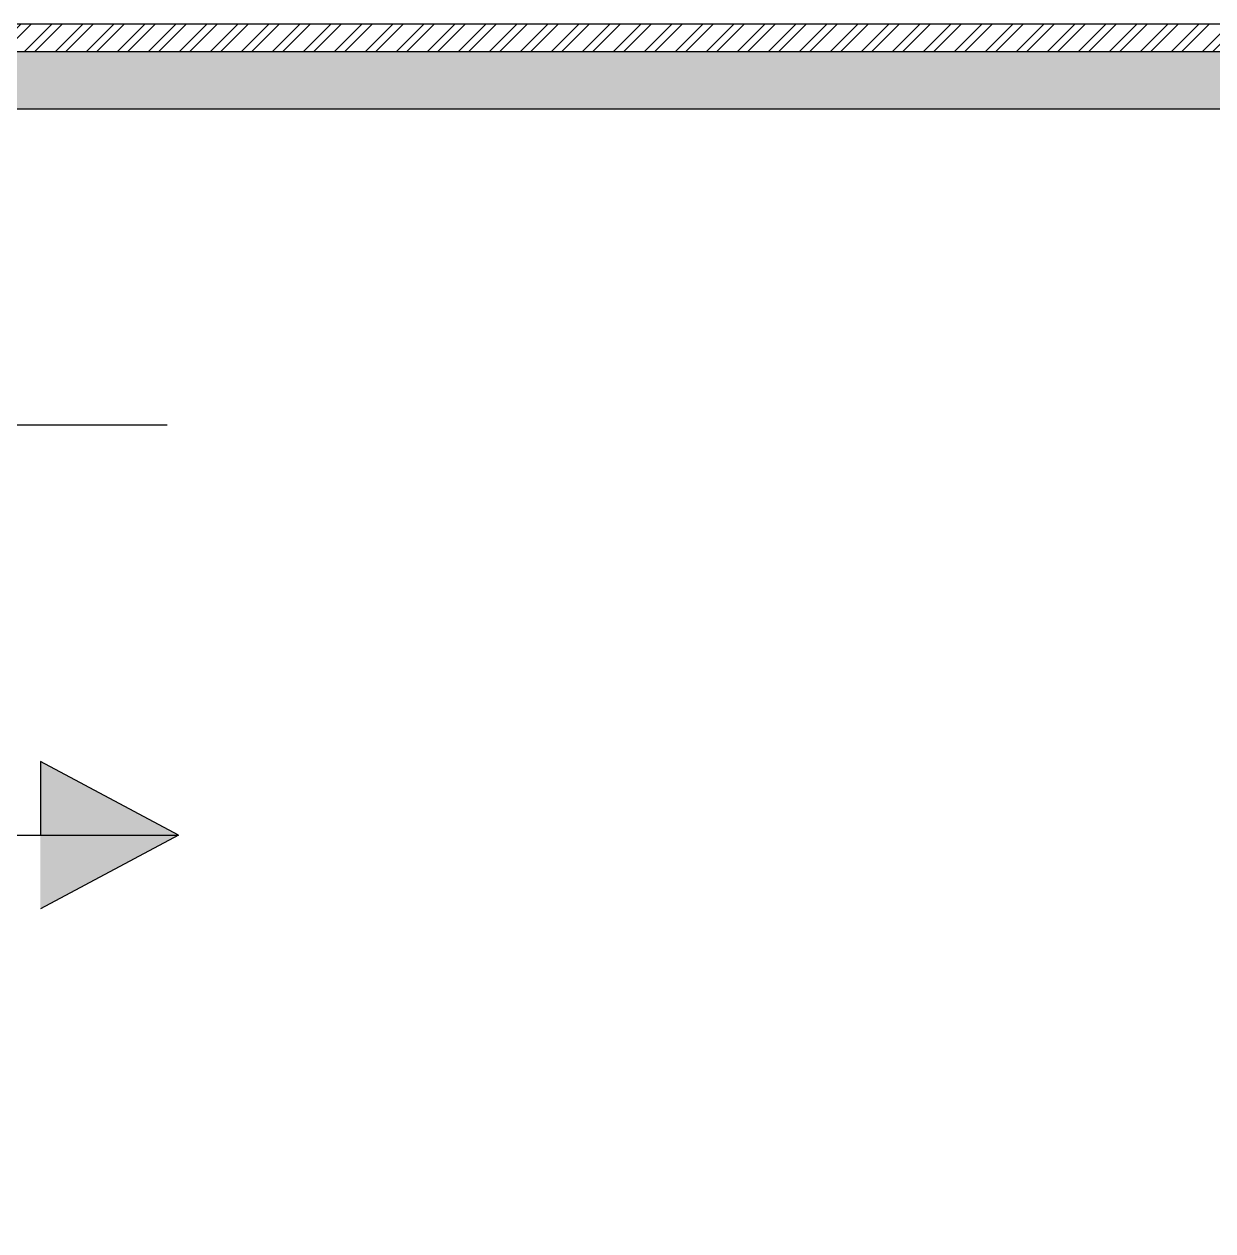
# Model space of a CAD drawing. Header units: millimetres. Extents: x 10193 to 57833, y 9963 to 44360.
# Drawn here: x 32749 to 37915, y 37460 to 42703 of the extents above; entities that cross this region are included whole.
import ezdxf

# ---------------------------------------------------------------- set-up
doc = ezdxf.new("R2010")
doc.units = ezdxf.units.MM
doc.layers.add('Стены', color=7, linetype='Continuous')

msp = doc.modelspace()

# ---------------------------------------------------------------- hatches: boundary and pattern name
at = {"layer": 'Стены'}
h = msp.add_hatch(dxfattribs=at)
h.set_pattern_fill('ANSI32', color=256, scale=10)
h.paths.add_polyline_path([(57833.4, 42702.7), (10593.4, 42702.7), (10593.4, 9962.7), (26833.4, 9962.7), (26833.4, 14962.7), (57833.4, 14962.7)])
h.paths.add_polyline_path([(10713.4, 42582.7), (57713.4, 42582.7), (57713.4, 15082.7), (26713.4, 15082.7), (26713.4, 10082.7), (10713.4, 10082.7)], flags=16)
h.paths.add_polyline_path([(10963.4, 42332.7), (57463.4, 42332.7), (57463.4, 15332.7), (26463.4, 15332.7), (26463.4, 10332.7), (10963.4, 10332.7)], flags=0)
h.paths.add_polyline_path([(57463.4, 42332.7), (10963.4, 42332.7), (10963.4, 10332.7), (26463.4, 10332.7), (26463.4, 15332.7), (57463.4, 15332.7)], flags=0)
h = msp.add_hatch(dxfattribs=at)
h.set_pattern_fill('ANSI36', color=256, scale=10)
h.paths.add_polyline_path([(57713.4, 42582.7), (10713.4, 42582.7), (10713.4, 10082.7), (26713.4, 10082.7), (26713.4, 15082.7), (57713.4, 15082.7)])
h.paths.add_polyline_path([(10963.4, 42332.7), (57463.4, 42332.7), (57463.4, 15332.7), (26463.4, 15332.7), (26463.4, 10332.7), (10963.4, 10332.7)], flags=16)
at = {"layer": 'Стены', "true_color": 0x2776bb}
h = msp.add_hatch(color=152, dxfattribs=at)
h.dxf.hatch_style = 1
h.paths.add_polyline_path([(32820, 39500), (32820, 39180), (33420, 39180)])
h.paths.add_polyline_path([(32820, 39180), (32820, 38860), (33420, 39180)])

# ---------------------------------------------------------------- linework, layer by layer
at = {"layer": 'Стены'}
for p, q in [((57833.4, 42702.7), (15578.4, 42702.7)), ((57713.4, 42582.7), (15578.4, 42582.7)), ((57463.4, 42332.7), (15578.4, 42332.7))]:
    msp.add_line(p, q, dxfattribs=at)
at = {"layer": 'Стены', "color": 152, "true_color": 0x2776bb}
for p, q in [((33370, 40960), (30820, 40960)), ((33420, 39180), (32820, 39500)), ((32820, 39500), (32820, 39180)), ((30870, 39180), (33420, 39180)), ((33420, 39180), (32820, 38860))]:
    msp.add_line(p, q, dxfattribs=at)

doc.saveas('drawing.dxf')
